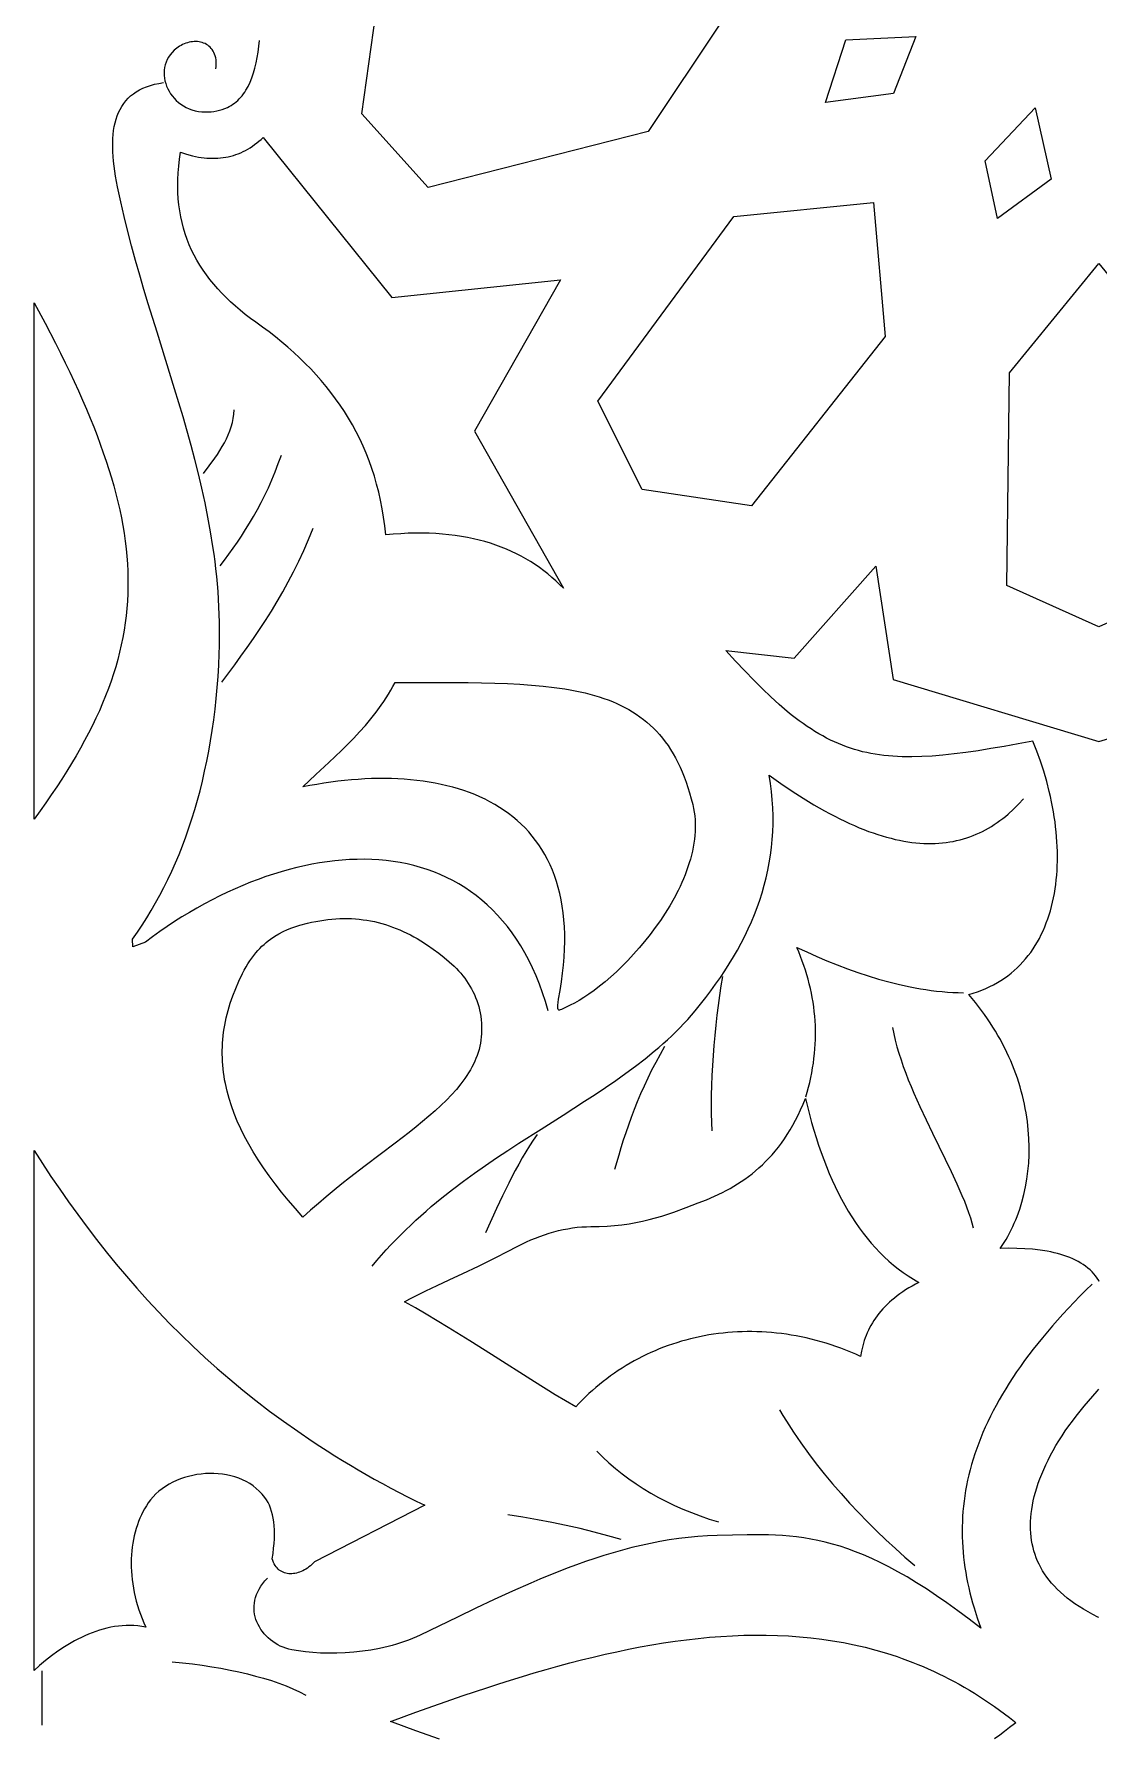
# Model space of a CAD drawing. Extents: x -332 to 348, y -263 to 352.
# Drawn here: x 233.83 to 261.73, y 25.98 to 70.59 of the extents above; entities that cross this region are included whole.
import ezdxf

# ---------------------------------------------------------------- set-up
doc = ezdxf.new("R2010")
doc.units = 0
doc.layers.add('LAYER_1', color=18, linetype='CONTINUOUS')
doc.layers.add('LAYER_2', color=174, linetype='CONTINUOUS')

msp = doc.modelspace()

# ---------------------------------------------------------------- linework, layer by layer
at = {"layer": 'LAYER_1'}
for points in [[(251.814, 70.879), (249.919, 68.039), (244.156, 66.574), (242.411, 68.505), (242.78, 71.121), (248.517, 72.565)], [(256.343, 69.038), (254.562, 68.802), (255.092, 70.443), (256.929, 70.527)], [(260.474, 66.788), (259.071, 65.762), (258.747, 67.274), (260.06, 68.662)], [(243.201, 63.689), (247.616, 64.155), (245.369, 60.192), (247.697, 56.074), (247.598, 56.172), (247.498, 56.267), (247.394, 56.359), (247.288, 56.447), (247.179, 56.533), (247.067, 56.615), (246.952, 56.694), (246.834, 56.77), (246.714, 56.842), (246.59, 56.911), (246.463, 56.977), (246.334, 57.038), (246.201, 57.097), (246.065, 57.152), (245.926, 57.203), (245.784, 57.25), (245.638, 57.294), (245.489, 57.334), (245.337, 57.37), (245.182, 57.402), (245.023, 57.43), (244.861, 57.455), (244.695, 57.475), (244.526, 57.492), (244.353, 57.504), (244.176, 57.512), (243.996, 57.516), (243.813, 57.516), (243.625, 57.512), (243.434, 57.503), (243.239, 57.49), (243.041, 57.472), (243.016, 57.705), (242.986, 57.933), (242.949, 58.157), (242.906, 58.377), (242.858, 58.592), (242.803, 58.804), (242.743, 59.011), (242.678, 59.214), (242.606, 59.413), (242.529, 59.608), (242.447, 59.799), (242.36, 59.987), (242.267, 60.17), (242.169, 60.35), (242.067, 60.527), (241.959, 60.7), (241.846, 60.869), (241.729, 61.035), (241.607, 61.198), (241.481, 61.357), (241.35, 61.514), (241.215, 61.667), (241.075, 61.817), (240.931, 61.964), (240.783, 62.108), (240.632, 62.249), (240.476, 62.388), (240.316, 62.523), (240.153, 62.656), (239.986, 62.787), (239.816, 62.914), (239.642, 63.04), (239.499, 63.143), (239.362, 63.248), (239.229, 63.354), (239.101, 63.463), (238.978, 63.573), (238.859, 63.686), (238.746, 63.801), (238.638, 63.917), (238.534, 64.036), (238.436, 64.157), (238.343, 64.281), (238.255, 64.406), (238.172, 64.534), (238.095, 64.665), (238.023, 64.798), (237.956, 64.934), (237.895, 65.072), (237.839, 65.213), (237.789, 65.356), (237.744, 65.503), (237.705, 65.652), (237.672, 65.804), (237.644, 65.959), (237.622, 66.117), (237.606, 66.278), (237.596, 66.442), (237.592, 66.61), (237.594, 66.781), (237.602, 66.954), (237.616, 67.132), (237.636, 67.312), (237.662, 67.497), (237.822, 67.444), (237.978, 67.402), (238.055, 67.385), (238.132, 67.37), (238.207, 67.358), (238.282, 67.349), (238.355, 67.342), (238.428, 67.337), (238.501, 67.336), (238.572, 67.336), (238.643, 67.339), (238.712, 67.345), (238.781, 67.353), (238.85, 67.364), (238.917, 67.378), (238.983, 67.394), (239.049, 67.412), (239.114, 67.433), (239.178, 67.457), (239.241, 67.483), (239.304, 67.512), (239.365, 67.543), (239.426, 67.577), (239.486, 67.613), (239.546, 67.652), (239.604, 67.694), (239.662, 67.738), (239.718, 67.784), (239.774, 67.833), (239.829, 67.885)], [(256.13, 62.666), (252.622, 58.231), (249.758, 58.662), (248.594, 60.976), (252.164, 65.814), (255.817, 66.18)], [(264.067, 61.72), (264.139, 56.144), (261.727, 55.066), (259.316, 56.144), (259.387, 61.72), (261.727, 64.582)], [(234.116, 63.014), (234.387, 62.491), (234.516, 62.235), (234.641, 61.982), (234.761, 61.733), (234.877, 61.487), (234.988, 61.244), (235.095, 61.004), (235.197, 60.767), (235.295, 60.533), (235.389, 60.302), (235.477, 60.074), (235.562, 59.848), (235.641, 59.625), (235.717, 59.404), (235.787, 59.186), (235.853, 58.97), (235.915, 58.756), (235.971, 58.544), (236.023, 58.334), (236.071, 58.126), (236.114, 57.919), (236.152, 57.715), (236.185, 57.512), (236.214, 57.31), (236.238, 57.11), (236.257, 56.911), (236.271, 56.713), (236.281, 56.517), (236.286, 56.321), (236.286, 56.126), (236.281, 55.932), (236.272, 55.739), (236.257, 55.547), (236.238, 55.355), (236.214, 55.163), (236.185, 54.972), (236.151, 54.781), (236.112, 54.591), (236.068, 54.4), (236.02, 54.209), (235.966, 54.018), (235.907, 53.827), (235.844, 53.636), (235.775, 53.444), (235.701, 53.252), (235.622, 53.059), (235.539, 52.865), (235.45, 52.671), (235.356, 52.475), (235.257, 52.279), (235.153, 52.082), (235.043, 51.883), (234.929, 51.683), (234.809, 51.482), (234.685, 51.279), (234.555, 51.075), (234.42, 50.869), (234.279, 50.662), (234.134, 50.453), (233.983, 50.241), (233.827, 50.028), (233.827, 63.553)], [(244.839, 53.603), (245.202, 53.6), (245.554, 53.594), (245.897, 53.586), (246.229, 53.574), (246.551, 53.558), (246.862, 53.536), (247.164, 53.509), (247.454, 53.476), (247.735, 53.435), (247.872, 53.412), (248.005, 53.387), (248.137, 53.36), (248.265, 53.331), (248.391, 53.299), (248.515, 53.265), (248.636, 53.228), (248.754, 53.189), (248.87, 53.147), (248.983, 53.103), (249.093, 53.056), (249.201, 53.005), (249.306, 52.952), (249.409, 52.896), (249.509, 52.837), (249.606, 52.774), (249.701, 52.708), (249.793, 52.639), (249.883, 52.566), (249.97, 52.49), (250.054, 52.41), (250.136, 52.326), (250.215, 52.238), (250.292, 52.147), (250.365, 52.051), (250.437, 51.951), (250.505, 51.848), (250.571, 51.739), (250.635, 51.627), (250.695, 51.51), (250.753, 51.389), (250.809, 51.263), (250.862, 51.132), (250.912, 50.996), (250.959, 50.856), (251.004, 50.71), (251.046, 50.56), (251.086, 50.404), (251.108, 50.306), (251.125, 50.207), (251.137, 50.107), (251.146, 50.006), (251.151, 49.905), (251.151, 49.804), (251.148, 49.702), (251.141, 49.599), (251.13, 49.496), (251.116, 49.393), (251.098, 49.29), (251.077, 49.187), (251.052, 49.083), (251.025, 48.98), (250.994, 48.876), (250.96, 48.773), (250.924, 48.67), (250.885, 48.567), (250.843, 48.464), (250.798, 48.362), (250.752, 48.26), (250.702, 48.158), (250.597, 47.957), (250.484, 47.758), (250.364, 47.563), (250.237, 47.371), (250.104, 47.183), (249.966, 47.001), (249.825, 46.823), (249.68, 46.651), (249.533, 46.485), (249.384, 46.325), (249.234, 46.173), (249.084, 46.029), (248.936, 45.892), (248.789, 45.764), (248.644, 45.646), (248.503, 45.537), (248.366, 45.438), (248.233, 45.35), (248.107, 45.273), (247.987, 45.208), (247.875, 45.155), (247.817, 45.128), (247.765, 45.101), (247.679, 45.054), (247.644, 45.036), (247.615, 45.025), (247.592, 45.02), (247.582, 45.021), (247.573, 45.024), (247.566, 45.03), (247.561, 45.038), (247.553, 45.064), (247.55, 45.102), (247.552, 45.155), (247.559, 45.224), (247.571, 45.31), (247.609, 45.539), (247.646, 45.765), (247.676, 45.986), (247.699, 46.202), (247.716, 46.413), (247.727, 46.618), (247.732, 46.818), (247.731, 47.013), (247.724, 47.203), (247.711, 47.388), (247.692, 47.568), (247.667, 47.743), (247.637, 47.913), (247.602, 48.078), (247.561, 48.238), (247.515, 48.394), (247.464, 48.544), (247.408, 48.69), (247.346, 48.831), (247.28, 48.968), (247.209, 49.1), (247.134, 49.227), (247.054, 49.35), (246.969, 49.468), (246.88, 49.581), (246.787, 49.691), (246.69, 49.795), (246.588, 49.896), (246.483, 49.992), (246.374, 50.084), (246.261, 50.171), (246.144, 50.254), (246.023, 50.333), (245.9, 50.408), (245.772, 50.479), (245.642, 50.546), (245.508, 50.608), (245.372, 50.667), (245.232, 50.721), (245.089, 50.772), (244.944, 50.819), (244.796, 50.862), (244.645, 50.901), (244.492, 50.936), (244.336, 50.968), (244.178, 50.996), (244.018, 51.02), (243.856, 51.04), (243.692, 51.057), (243.526, 51.07), (243.358, 51.08), (243.188, 51.087), (243.017, 51.089), (242.844, 51.089), (242.67, 51.085), (242.495, 51.078), (242.318, 51.067), (242.14, 51.053), (241.962, 51.036), (241.782, 51.016), (241.601, 50.992), (241.42, 50.965), (241.238, 50.936), (241.056, 50.903), (240.873, 50.867), (241.214, 51.192), (241.552, 51.509), (241.883, 51.825), (242.045, 51.985), (242.203, 52.147), (242.357, 52.311), (242.507, 52.48), (242.652, 52.652), (242.791, 52.83), (242.925, 53.013), (242.989, 53.107), (243.052, 53.203), (243.113, 53.301), (243.172, 53.401), (243.229, 53.503), (243.285, 53.607)], [(242.045, 47.422), (242.147, 47.418), (242.248, 47.412), (242.348, 47.403), (242.448, 47.391), (242.547, 47.376), (242.645, 47.359), (242.743, 47.339), (242.84, 47.316), (242.936, 47.29), (243.032, 47.262), (243.127, 47.231), (243.222, 47.198), (243.316, 47.162), (243.409, 47.123), (243.502, 47.082), (243.594, 47.039), (243.686, 46.993), (243.777, 46.945), (243.867, 46.894), (243.957, 46.84), (244.136, 46.727), (244.288, 46.622), (244.434, 46.515), (244.574, 46.404), (244.707, 46.29), (244.833, 46.172), (244.892, 46.111), (244.95, 46.049), (245.005, 45.986), (245.059, 45.922), (245.11, 45.856), (245.158, 45.789), (245.204, 45.721), (245.248, 45.651), (245.289, 45.579), (245.327, 45.506), (245.363, 45.431), (245.396, 45.355), (245.425, 45.277), (245.452, 45.197), (245.476, 45.116), (245.497, 45.032), (245.515, 44.947), (245.53, 44.859), (245.541, 44.77), (245.549, 44.679), (245.553, 44.585), (245.554, 44.489), (245.552, 44.404), (245.545, 44.32), (245.536, 44.237), (245.522, 44.155), (245.506, 44.074), (245.486, 43.993), (245.462, 43.914), (245.436, 43.835), (245.406, 43.758), (245.374, 43.681), (245.338, 43.604), (245.299, 43.529), (245.258, 43.454), (245.213, 43.379), (245.166, 43.306), (245.116, 43.232), (245.064, 43.16), (245.009, 43.087), (244.891, 42.944), (244.765, 42.802), (244.629, 42.661), (244.485, 42.52), (244.333, 42.38), (244.174, 42.241), (244.008, 42.101), (243.836, 41.961), (243.658, 41.82), (243.288, 41.534), (242.503, 40.941), (242.096, 40.629), (241.892, 40.468), (241.686, 40.303), (241.482, 40.134), (241.277, 39.96), (241.074, 39.782), (240.873, 39.599), (240.676, 39.821), (240.489, 40.04), (240.312, 40.257), (240.144, 40.471), (239.986, 40.683), (239.838, 40.893), (239.7, 41.101), (239.571, 41.308), (239.452, 41.512), (239.342, 41.715), (239.242, 41.916), (239.151, 42.115), (239.07, 42.314), (238.998, 42.511), (238.936, 42.707), (238.883, 42.902), (238.839, 43.096), (238.821, 43.193), (238.805, 43.29), (238.791, 43.386), (238.78, 43.482), (238.771, 43.579), (238.764, 43.675), (238.76, 43.771), (238.758, 43.866), (238.758, 43.962), (238.761, 44.058), (238.765, 44.153), (238.772, 44.249), (238.782, 44.345), (238.793, 44.44), (238.807, 44.536), (238.824, 44.631), (238.863, 44.822), (238.911, 45.014), (238.969, 45.206), (239.035, 45.398), (239.11, 45.591), (239.194, 45.784), (239.288, 45.978), (239.334, 46.068), (239.382, 46.154), (239.431, 46.235), (239.481, 46.312), (239.532, 46.385), (239.584, 46.454), (239.637, 46.52), (239.69, 46.581), (239.744, 46.639), (239.798, 46.694), (239.853, 46.745), (239.908, 46.794), (239.964, 46.839), (240.02, 46.881), (240.132, 46.958), (240.244, 47.024), (240.356, 47.082), (240.467, 47.132), (240.577, 47.174), (240.684, 47.211), (240.789, 47.243), (240.988, 47.296), (241.098, 47.322), (241.206, 47.345), (241.313, 47.365), (241.42, 47.382), (241.526, 47.396), (241.631, 47.407), (241.736, 47.415), (241.84, 47.42), (241.943, 47.423)], [(254.09, 42.495), (254.144, 42.286), (254.2, 42.081), (254.258, 41.879), (254.319, 41.681), (254.383, 41.486), (254.449, 41.295), (254.517, 41.108), (254.588, 40.925), (254.662, 40.746), (254.738, 40.571), (254.817, 40.399), (254.899, 40.232), (254.983, 40.069), (255.07, 39.91), (255.16, 39.755), (255.253, 39.605), (255.349, 39.458), (255.447, 39.316), (255.549, 39.179), (255.653, 39.046), (255.761, 38.917), (255.872, 38.793), (255.985, 38.674), (256.102, 38.559), (256.222, 38.449), (256.345, 38.344), (256.471, 38.243), (256.601, 38.147), (256.733, 38.057), (256.869, 37.971), (257.009, 37.89), (256.918, 37.842), (256.83, 37.793), (256.745, 37.743), (256.663, 37.692), (256.585, 37.64), (256.51, 37.587), (256.437, 37.534), (256.368, 37.479), (256.302, 37.424), (256.238, 37.368), (256.178, 37.311), (256.12, 37.253), (256.065, 37.195), (256.013, 37.135), (255.963, 37.075), (255.916, 37.014), (255.871, 36.953), (255.829, 36.89), (255.79, 36.827), (255.753, 36.763), (255.719, 36.699), (255.686, 36.634), (255.656, 36.568), (255.629, 36.501), (255.603, 36.434), (255.58, 36.366), (255.54, 36.229), (255.508, 36.089), (255.484, 35.947), (255.355, 36.005), (255.225, 36.06), (255.096, 36.113), (254.967, 36.162), (254.837, 36.209), (254.707, 36.253), (254.577, 36.295), (254.447, 36.334), (254.317, 36.37), (254.187, 36.403), (254.057, 36.434), (253.927, 36.462), (253.797, 36.487), (253.667, 36.51), (253.537, 36.53), (253.408, 36.548), (253.279, 36.563), (253.15, 36.576), (253.021, 36.586), (252.893, 36.593), (252.765, 36.598), (252.637, 36.6), (252.51, 36.6), (252.383, 36.598), (252.256, 36.593), (252.13, 36.585), (252.005, 36.576), (251.88, 36.563), (251.756, 36.549), (251.632, 36.531), (251.509, 36.512), (251.387, 36.49), (251.266, 36.466), (251.145, 36.439), (251.025, 36.411), (250.905, 36.379), (250.787, 36.346), (250.669, 36.31), (250.553, 36.272), (250.437, 36.232), (250.322, 36.19), (250.208, 36.145), (250.096, 36.098), (249.984, 36.049), (249.873, 35.997), (249.764, 35.944), (249.655, 35.888), (249.548, 35.831), (249.442, 35.771), (249.337, 35.709), (249.234, 35.645), (249.132, 35.578), (249.031, 35.51), (248.931, 35.44), (248.833, 35.367), (248.736, 35.293), (248.641, 35.216), (248.547, 35.138), (248.455, 35.058), (248.364, 34.975), (248.275, 34.891), (248.188, 34.805), (248.102, 34.716), (248.018, 34.626), (247.752, 34.783), (247.483, 34.946), (246.935, 35.285), (245.814, 35.996), (245.245, 36.356), (244.674, 36.711), (244.389, 36.884), (244.103, 37.054), (243.819, 37.219), (243.536, 37.379), (243.676, 37.457), (243.815, 37.53), (244.094, 37.67), (244.387, 37.807), (244.705, 37.954), (245.062, 38.119), (245.472, 38.315), (245.946, 38.55), (246.212, 38.686), (246.498, 38.836), (246.611, 38.893), (246.726, 38.948), (246.843, 39), (246.961, 39.049), (247.081, 39.095), (247.202, 39.138), (247.323, 39.177), (247.446, 39.213), (247.568, 39.245), (247.691, 39.272), (247.814, 39.296), (247.936, 39.316), (248.058, 39.332), (248.179, 39.343), (248.299, 39.349), (248.418, 39.351), (248.633, 39.353), (248.84, 39.362), (249.039, 39.377), (249.231, 39.398), (249.417, 39.425), (249.596, 39.457), (249.771, 39.493), (249.941, 39.534), (250.107, 39.579), (250.271, 39.627), (250.432, 39.679), (250.592, 39.733), (250.91, 39.848), (251.23, 39.969), (251.444, 40.054), (251.654, 40.145), (251.86, 40.244), (251.962, 40.296), (252.062, 40.351), (252.161, 40.408), (252.259, 40.468), (252.356, 40.53), (252.451, 40.595), (252.546, 40.663), (252.638, 40.734), (252.73, 40.809), (252.82, 40.886), (252.908, 40.968), (252.995, 41.053), (253.081, 41.141), (253.165, 41.234), (253.247, 41.331), (253.328, 41.432), (253.407, 41.538), (253.485, 41.648), (253.56, 41.762), (253.634, 41.882), (253.706, 42.006), (253.777, 42.136), (253.845, 42.27), (253.911, 42.411), (253.976, 42.556), (254.039, 42.708)], [(234.047, 41.005), (234.27, 40.667), (234.499, 40.33), (234.732, 39.997), (234.971, 39.666), (235.215, 39.337), (235.464, 39.011), (235.719, 38.688), (235.979, 38.368), (236.246, 38.051), (236.519, 37.737), (236.799, 37.426), (237.085, 37.119), (237.378, 36.815), (237.678, 36.515), (237.986, 36.218), (238.301, 35.925), (238.624, 35.636), (238.955, 35.351), (239.293, 35.07), (239.641, 34.793), (239.996, 34.52), (240.361, 34.252), (240.734, 33.988), (241.117, 33.728), (241.311, 33.6), (241.508, 33.474), (241.708, 33.348), (241.91, 33.224), (242.114, 33.101), (242.321, 32.979), (242.53, 32.858), (242.742, 32.738), (242.956, 32.62), (243.173, 32.503), (243.393, 32.388), (243.615, 32.274), (243.84, 32.161), (244.067, 32.049), (241.177, 30.573), (241.142, 30.535), (241.105, 30.5), (241.068, 30.467), (241.029, 30.436), (240.99, 30.407), (240.95, 30.381), (240.91, 30.357), (240.869, 30.336), (240.828, 30.317), (240.786, 30.3), (240.745, 30.287), (240.703, 30.275), (240.662, 30.266), (240.621, 30.26), (240.58, 30.257), (240.54, 30.256), (240.5, 30.258), (240.461, 30.263), (240.424, 30.271), (240.387, 30.282), (240.351, 30.295), (240.317, 30.312), (240.284, 30.331), (240.252, 30.354), (240.222, 30.379), (240.194, 30.408), (240.167, 30.44), (240.143, 30.475), (240.121, 30.514), (240.101, 30.555), (240.083, 30.6), (240.067, 30.649), (240.088, 30.789), (240.104, 30.923), (240.116, 31.052), (240.124, 31.175), (240.127, 31.293), (240.125, 31.405), (240.119, 31.512), (240.109, 31.613), (240.095, 31.71), (240.076, 31.802), (240.052, 31.889), (240.025, 31.971), (239.993, 32.049), (239.957, 32.123), (239.916, 32.192), (239.871, 32.257), (239.803, 32.342), (239.729, 32.42), (239.65, 32.492), (239.565, 32.558), (239.477, 32.617), (239.384, 32.671), (239.288, 32.718), (239.188, 32.759), (239.085, 32.794), (238.98, 32.823), (238.872, 32.847), (238.763, 32.865), (238.653, 32.877), (238.541, 32.883), (238.429, 32.884), (238.317, 32.879), (238.205, 32.869), (238.094, 32.854), (237.984, 32.833), (237.875, 32.807), (237.767, 32.776), (237.662, 32.74), (237.56, 32.699), (237.46, 32.652), (237.364, 32.601), (237.272, 32.545), (237.183, 32.484), (237.1, 32.419), (237.021, 32.348), (236.947, 32.274), (236.879, 32.194), (236.817, 32.111), (236.769, 32.036), (236.723, 31.959), (236.679, 31.879), (236.639, 31.796), (236.601, 31.711), (236.565, 31.624), (236.533, 31.534), (236.503, 31.443), (236.477, 31.349), (236.453, 31.253), (236.432, 31.156), (236.414, 31.057), (236.4, 30.956), (236.388, 30.854), (236.38, 30.75), (236.374, 30.645), (236.372, 30.538), (236.373, 30.431), (236.378, 30.322), (236.386, 30.213), (236.397, 30.102), (236.412, 29.991), (236.43, 29.879), (236.451, 29.767), (236.477, 29.654), (236.505, 29.541), (236.538, 29.428), (236.574, 29.314), (236.614, 29.2), (236.657, 29.087), (236.705, 28.973), (236.756, 28.86), (236.651, 28.878), (236.547, 28.891), (236.444, 28.899), (236.341, 28.902), (236.239, 28.901), (236.137, 28.896), (236.036, 28.886), (235.935, 28.872), (235.835, 28.854), (235.736, 28.833), (235.638, 28.808), (235.541, 28.779), (235.444, 28.747), (235.349, 28.712), (235.254, 28.675), (235.16, 28.634), (235.067, 28.59), (234.976, 28.544), (234.885, 28.496), (234.796, 28.446), (234.621, 28.339), (234.451, 28.225), (234.286, 28.106), (234.127, 27.982), (233.974, 27.855), (233.827, 27.726), (233.827, 41.346)]]:
    msp.add_lwpolyline(points, close=True, dxfattribs=at)
for points in [[(261.732, 37.924), (261.727, 37.933), (261.722, 37.924), (261.722, 37.941), (261.683, 38.001), (261.641, 38.059), (261.595, 38.114), (261.546, 38.167), (261.493, 38.217), (261.438, 38.265), (261.379, 38.311), (261.318, 38.354), (261.253, 38.396), (261.186, 38.434), (261.116, 38.471), (261.043, 38.505), (260.967, 38.537), (260.889, 38.567), (260.809, 38.595), (260.726, 38.621), (260.641, 38.645), (260.554, 38.667), (260.464, 38.686), (260.373, 38.704), (260.184, 38.734), (259.988, 38.757), (259.785, 38.772), (259.576, 38.781), (259.361, 38.782), (259.142, 38.778), (259.194, 38.855), (259.245, 38.933), (259.293, 39.013), (259.34, 39.095), (259.386, 39.179), (259.429, 39.264), (259.471, 39.35), (259.51, 39.438), (259.548, 39.528), (259.585, 39.618), (259.651, 39.804), (259.71, 39.995), (259.761, 40.19), (259.805, 40.39), (259.84, 40.594), (259.867, 40.802), (259.886, 41.013), (259.897, 41.227), (259.899, 41.444), (259.892, 41.663), (259.876, 41.884), (259.852, 42.107), (259.818, 42.332), (259.798, 42.444), (259.775, 42.557), (259.75, 42.67), (259.723, 42.783), (259.693, 42.897), (259.661, 43.01), (259.626, 43.123), (259.589, 43.237), (259.55, 43.35), (259.508, 43.463), (259.464, 43.576), (259.417, 43.689), (259.367, 43.801), (259.316, 43.914), (259.261, 44.026), (259.204, 44.137), (259.145, 44.248), (259.082, 44.359), (259.018, 44.469), (258.95, 44.579), (258.88, 44.688), (258.807, 44.797), (258.732, 44.905), (258.654, 45.012), (258.573, 45.118), (258.489, 45.224), (258.403, 45.329), (258.314, 45.433), (258.431, 45.466), (258.545, 45.504), (258.655, 45.545), (258.763, 45.589), (258.867, 45.637), (258.968, 45.688), (259.066, 45.742), (259.16, 45.8), (259.252, 45.86), (259.34, 45.924), (259.426, 45.99), (259.508, 46.06), (259.587, 46.132), (259.664, 46.208), (259.737, 46.286), (259.807, 46.366), (259.874, 46.449), (259.939, 46.535), (260, 46.623), (260.058, 46.714), (260.114, 46.807), (260.166, 46.902), (260.216, 46.999), (260.263, 47.099), (260.307, 47.2), (260.348, 47.304), (260.387, 47.409), (260.422, 47.516), (260.455, 47.626), (260.485, 47.736), (260.512, 47.849), (260.537, 47.963), (260.559, 48.079), (260.578, 48.196), (260.595, 48.314), (260.609, 48.434), (260.62, 48.556), (260.629, 48.678), (260.635, 48.801), (260.638, 48.926), (260.639, 49.052), (260.638, 49.178), (260.634, 49.306), (260.627, 49.434), (260.618, 49.563), (260.606, 49.693), (260.592, 49.823), (260.576, 49.954), (260.557, 50.085), (260.536, 50.217), (260.512, 50.349), (260.486, 50.481), (260.457, 50.614), (260.427, 50.747), (260.358, 51.012), (260.281, 51.278), (260.194, 51.543), (260.099, 51.806), (259.995, 52.068), (259.611, 51.997), (259.244, 51.931), (258.894, 51.872), (258.559, 51.818), (258.238, 51.772), (257.931, 51.733), (257.637, 51.702), (257.355, 51.678), (257.084, 51.663), (256.823, 51.657), (256.697, 51.657), (256.572, 51.659), (256.45, 51.664), (256.329, 51.671), (256.211, 51.681), (256.094, 51.693), (255.979, 51.708), (255.866, 51.725), (255.754, 51.745), (255.644, 51.767), (255.535, 51.792), (255.427, 51.82), (255.32, 51.851), (255.214, 51.885), (255.109, 51.921), (255.004, 51.961), (254.901, 52.003), (254.797, 52.049), (254.695, 52.097), (254.592, 52.149), (254.49, 52.204), (254.388, 52.262), (254.286, 52.323), (254.184, 52.387), (254.081, 52.455), (253.978, 52.527), (253.875, 52.601), (253.771, 52.68), (253.667, 52.761), (253.562, 52.847), (253.349, 53.028), (253.132, 53.225), (252.909, 53.436), (252.681, 53.663), (252.446, 53.906), (252.203, 54.166), (251.951, 54.442), (253.742, 54.242), (255.885, 56.651), (256.337, 53.679), (261.727, 52.062), (267.117, 53.679)], [(261.727, 29.11), (261.702, 29.122), (261.568, 29.188), (261.441, 29.256), (261.32, 29.326), (261.205, 29.397), (261.096, 29.469), (260.993, 29.543), (260.895, 29.618), (260.803, 29.694), (260.716, 29.771), (260.635, 29.849), (260.559, 29.928), (260.488, 30.008), (260.422, 30.089), (260.36, 30.17), (260.304, 30.252), (260.251, 30.335), (260.203, 30.419), (260.159, 30.504), (260.12, 30.59), (260.084, 30.677), (260.052, 30.765), (260.024, 30.855), (260, 30.946), (259.98, 31.038), (259.963, 31.132), (259.95, 31.227), (259.941, 31.324), (259.935, 31.423), (259.934, 31.524), (259.936, 31.626), (259.942, 31.73), (259.952, 31.836), (259.966, 31.944), (259.984, 32.054), (260.006, 32.165), (260.032, 32.278), (260.063, 32.393), (260.098, 32.509), (260.136, 32.626), (260.18, 32.746), (260.227, 32.866), (260.279, 32.988), (260.335, 33.111), (260.395, 33.235), (260.459, 33.36), (260.528, 33.486), (260.601, 33.613), (260.679, 33.741), (260.76, 33.869), (260.846, 33.998), (260.936, 34.128), (261.031, 34.258), (261.129, 34.388), (261.232, 34.519), (261.339, 34.65), (261.45, 34.782), (261.565, 34.913), (261.684, 35.044), (261.727, 35.091)], [(244.452, 25.922), (243.832, 26.143), (243.214, 26.369), (243.163, 26.388), (243.214, 26.406), (243.831, 26.63), (244.45, 26.85), (245.07, 27.065), (245.692, 27.272), (246.002, 27.373), (246.312, 27.471), (246.622, 27.566), (246.932, 27.659), (247.242, 27.749), (247.552, 27.836), (247.861, 27.919), (248.17, 27.999), (248.479, 28.075), (248.786, 28.147), (249.094, 28.215), (249.401, 28.279), (249.707, 28.339), (250.012, 28.394), (250.316, 28.444), (250.62, 28.489), (250.923, 28.529), (251.224, 28.563), (251.525, 28.593), (251.824, 28.616), (252.123, 28.634), (252.42, 28.645), (252.716, 28.651), (253.011, 28.65), (253.304, 28.643), (253.596, 28.629), (253.886, 28.608), (254.175, 28.58), (254.463, 28.545), (254.749, 28.503), (255.034, 28.453), (255.317, 28.396), (255.599, 28.33), (255.879, 28.257), (256.157, 28.176), (256.437, 28.085), (256.573, 28.038), (256.71, 27.988), (256.847, 27.935), (256.984, 27.881), (257.121, 27.824), (257.257, 27.765), (257.393, 27.703), (257.528, 27.639), (257.663, 27.573), (257.798, 27.505), (257.933, 27.434), (258.067, 27.36), (258.2, 27.285), (258.334, 27.206), (258.467, 27.125), (258.599, 27.042), (258.731, 26.956), (258.863, 26.867), (258.995, 26.776), (259.126, 26.682), (259.257, 26.586), (259.387, 26.487), (259.518, 26.384), (259.553, 26.355), (259.518, 26.327), (259.388, 26.225), (259.257, 26.126), (259.127, 26.029), (258.995, 25.936)]]:
    msp.add_lwpolyline(points, dxfattribs=at)
at = {"layer": 'LAYER_2'}
for points in [[(238.594, 69.678), (238.6, 69.742), (238.602, 69.804), (238.6, 69.862), (238.595, 69.918), (238.586, 69.97), (238.573, 70.018), (238.558, 70.064), (238.54, 70.107), (238.519, 70.146), (238.495, 70.183), (238.469, 70.217), (238.44, 70.247), (238.41, 70.275), (238.377, 70.299), (238.343, 70.321), (238.306, 70.34), (238.269, 70.356), (238.23, 70.369), (238.19, 70.38), (238.149, 70.387), (238.107, 70.392), (238.064, 70.394), (238.021, 70.394), (237.978, 70.39), (237.934, 70.384), (237.891, 70.376), (237.847, 70.364), (237.804, 70.351), (237.761, 70.334), (237.719, 70.315), (237.678, 70.294), (237.638, 70.27), (237.566, 70.22), (237.502, 70.167), (237.445, 70.111), (237.395, 70.051), (237.352, 69.989), (237.316, 69.924), (237.287, 69.857), (237.264, 69.789), (237.248, 69.719), (237.238, 69.649), (237.234, 69.578), (237.236, 69.506), (237.243, 69.435), (237.257, 69.364), (237.276, 69.294), (237.301, 69.225), (237.33, 69.157), (237.365, 69.092), (237.405, 69.028), (237.45, 68.967), (237.499, 68.908), (237.553, 68.853), (237.612, 68.801), (237.675, 68.754), (237.741, 68.71), (237.812, 68.671), (237.887, 68.636), (237.965, 68.607), (238.047, 68.584), (238.133, 68.566), (238.221, 68.555), (238.313, 68.55), (238.389, 68.551), (238.464, 68.555), (238.538, 68.564), (238.612, 68.577), (238.685, 68.593), (238.756, 68.614), (238.826, 68.639), (238.893, 68.668), (238.943, 68.694), (238.991, 68.721), (239.037, 68.751), (239.082, 68.783), (239.124, 68.818), (239.165, 68.854), (239.205, 68.893), (239.242, 68.934), (239.278, 68.977), (239.313, 69.022), (239.346, 69.069), (239.377, 69.117), (239.435, 69.22), (239.488, 69.331), (239.535, 69.448), (239.577, 69.571), (239.614, 69.7), (239.646, 69.836), (239.674, 69.976), (239.697, 70.121), (239.716, 70.271), (239.732, 70.425)], [(247.3, 45.005), (247.229, 45.246), (247.152, 45.478), (247.069, 45.703), (246.981, 45.919), (246.888, 46.127), (246.79, 46.327), (246.687, 46.519), (246.58, 46.703), (246.467, 46.88), (246.35, 47.049), (246.229, 47.21), (246.103, 47.364), (245.973, 47.51), (245.839, 47.649), (245.701, 47.78), (245.559, 47.904), (245.413, 48.021), (245.264, 48.131), (245.111, 48.233), (244.955, 48.329), (244.796, 48.418), (244.634, 48.5), (244.468, 48.575), (244.3, 48.643), (244.128, 48.705), (243.955, 48.76), (243.778, 48.808), (243.599, 48.851), (243.418, 48.886), (243.235, 48.916), (243.05, 48.939), (242.862, 48.956), (242.673, 48.967), (242.483, 48.972), (242.29, 48.971), (242.096, 48.964), (241.901, 48.951), (241.705, 48.933), (241.507, 48.909), (241.309, 48.879), (241.109, 48.844), (240.909, 48.803), (240.708, 48.757), (240.507, 48.705), (240.305, 48.648), (240.103, 48.586), (239.901, 48.519), (239.699, 48.447), (239.497, 48.37), (239.295, 48.288), (239.094, 48.201), (238.893, 48.109), (238.692, 48.013), (238.492, 47.912), (238.293, 47.806), (238.095, 47.696), (237.898, 47.582), (237.702, 47.463), (237.508, 47.34), (237.314, 47.212), (237.123, 47.081), (236.933, 46.945), (236.744, 46.806), (236.417, 46.682), (236.407, 46.878), (236.535, 47.06), (236.659, 47.245), (236.78, 47.435), (236.898, 47.629), (237.013, 47.828), (237.124, 48.03), (237.231, 48.236), (237.335, 48.447), (237.436, 48.661), (237.532, 48.88), (237.626, 49.102), (237.715, 49.328), (237.801, 49.559), (237.884, 49.793), (237.962, 50.031), (238.037, 50.274), (238.108, 50.52), (238.175, 50.769), (238.238, 51.023), (238.297, 51.281), (238.352, 51.542), (238.404, 51.807), (238.451, 52.076), (238.494, 52.348), (238.533, 52.624), (238.568, 52.904), (238.598, 53.187), (238.624, 53.475), (238.647, 53.765), (238.664, 54.06), (238.678, 54.357), (238.684, 54.565), (238.687, 54.771), (238.687, 54.977), (238.685, 55.181), (238.679, 55.384), (238.671, 55.585), (238.66, 55.786), (238.647, 55.986), (238.63, 56.185), (238.612, 56.382), (238.591, 56.579), (238.568, 56.775), (238.542, 56.97), (238.515, 57.165), (238.453, 57.551), (238.384, 57.934), (238.308, 58.315), (238.225, 58.693), (238.136, 59.069), (238.042, 59.444), (237.943, 59.817), (237.84, 60.189), (237.733, 60.56), (237.623, 60.93), (237.511, 61.3), (237.281, 62.04), (237.049, 62.781), (236.819, 63.527), (236.706, 63.902), (236.596, 64.278), (236.488, 64.657), (236.384, 65.039), (236.284, 65.423), (236.189, 65.809), (236.099, 66.2), (236.015, 66.593), (235.987, 66.732), (235.963, 66.869), (235.942, 67.003), (235.924, 67.133), (235.909, 67.261), (235.898, 67.386), (235.891, 67.507), (235.887, 67.626), (235.887, 67.741), (235.891, 67.853), (235.9, 67.961), (235.912, 68.066), (235.929, 68.168), (235.95, 68.265), (235.975, 68.359), (236.005, 68.45), (236.04, 68.536), (236.08, 68.619), (236.125, 68.697), (236.175, 68.771), (236.231, 68.842), (236.291, 68.908), (236.357, 68.969), (236.429, 69.027), (236.506, 69.08), (236.59, 69.128), (236.679, 69.172), (236.774, 69.211), (236.875, 69.245), (236.983, 69.275), (237.097, 69.299), (237.217, 69.319)], [(238.268, 59.082), (238.419, 59.28), (238.563, 59.48), (238.631, 59.58), (238.696, 59.681), (238.758, 59.783), (238.815, 59.885), (238.868, 59.988), (238.916, 60.093), (238.958, 60.198), (238.994, 60.305), (239.024, 60.413), (239.047, 60.522), (239.062, 60.633), (239.069, 60.745)], [(238.705, 56.658), (238.82, 56.809), (238.933, 56.963), (239.045, 57.119), (239.155, 57.279), (239.264, 57.441), (239.371, 57.608), (239.476, 57.779), (239.579, 57.955), (239.679, 58.135), (239.778, 58.32), (239.873, 58.511), (239.966, 58.708), (240.056, 58.911), (240.143, 59.121), (240.226, 59.337), (240.307, 59.561)], [(238.749, 53.614), (239.084, 54.063), (239.249, 54.29), (239.413, 54.52), (239.575, 54.753), (239.734, 54.989), (239.891, 55.229), (240.045, 55.474), (240.196, 55.723), (240.343, 55.978), (240.486, 56.239), (240.626, 56.506), (240.761, 56.779), (240.891, 57.06), (241.016, 57.348), (241.136, 57.645)], [(242.689, 38.315), (242.808, 38.459), (242.93, 38.6), (243.053, 38.738), (243.178, 38.874), (243.305, 39.007), (243.434, 39.138), (243.564, 39.266), (243.695, 39.392), (243.828, 39.516), (243.963, 39.637), (244.098, 39.757), (244.235, 39.874), (244.512, 40.103), (244.793, 40.325), (245.078, 40.54), (245.365, 40.748), (245.654, 40.952), (245.945, 41.15), (246.236, 41.345), (246.528, 41.535), (247.111, 41.907), (247.687, 42.272), (248.253, 42.633), (248.53, 42.814), (248.803, 42.996), (249.071, 43.18), (249.332, 43.366), (249.588, 43.555), (249.837, 43.747), (250.078, 43.943), (250.195, 44.042), (250.311, 44.143), (250.424, 44.245), (250.535, 44.349), (250.644, 44.454), (250.75, 44.56), (250.854, 44.668), (250.955, 44.778), (251.054, 44.889), (251.149, 45.003), (251.29, 45.175), (251.426, 45.349), (251.558, 45.523), (251.685, 45.699), (251.808, 45.876), (251.927, 46.054), (252.041, 46.234), (252.15, 46.414), (252.254, 46.596), (252.353, 46.779), (252.448, 46.963), (252.537, 47.149), (252.62, 47.336), (252.699, 47.525), (252.772, 47.714), (252.839, 47.906), (252.901, 48.098), (252.957, 48.292), (253.008, 48.488), (253.052, 48.685), (253.09, 48.884), (253.122, 49.084), (253.148, 49.286), (253.168, 49.489), (253.181, 49.695), (253.188, 49.901), (253.188, 50.11), (253.181, 50.32), (253.167, 50.532), (253.147, 50.746), (253.119, 50.961), (253.085, 51.179), (253.389, 50.962), (253.686, 50.76), (253.976, 50.573), (254.259, 50.401), (254.535, 50.243), (254.67, 50.17), (254.804, 50.1), (254.936, 50.033), (255.066, 49.97), (255.195, 49.91), (255.321, 49.854), (255.447, 49.801), (255.57, 49.751), (255.692, 49.705), (255.813, 49.662), (255.932, 49.622), (256.049, 49.585), (256.165, 49.552), (256.279, 49.522), (256.391, 49.495), (256.503, 49.471), (256.612, 49.45), (256.72, 49.432), (256.827, 49.417), (256.932, 49.405), (257.036, 49.396), (257.139, 49.389), (257.24, 49.386), (257.339, 49.386), (257.437, 49.388), (257.534, 49.394), (257.63, 49.402), (257.724, 49.412), (257.817, 49.426), (257.908, 49.442), (257.998, 49.461), (258.087, 49.482), (258.175, 49.506), (258.262, 49.533), (258.347, 49.562), (258.431, 49.593), (258.514, 49.627), (258.595, 49.664), (258.676, 49.703), (258.755, 49.744), (258.833, 49.788), (258.91, 49.834), (258.986, 49.882), (259.06, 49.933), (259.134, 49.986), (259.207, 50.041), (259.278, 50.098), (259.349, 50.157), (259.487, 50.282), (259.62, 50.415), (259.75, 50.556)], [(254.05, 42.747), (254.086, 42.875), (254.12, 43.002), (254.151, 43.129), (254.179, 43.256), (254.204, 43.382), (254.226, 43.507), (254.245, 43.632), (254.261, 43.757), (254.275, 43.882), (254.286, 44.006), (254.293, 44.129), (254.299, 44.253), (254.301, 44.375), (254.3, 44.498), (254.297, 44.62), (254.29, 44.742), (254.281, 44.864), (254.27, 44.985), (254.255, 45.107), (254.237, 45.227), (254.217, 45.348), (254.194, 45.469), (254.168, 45.589), (254.139, 45.709), (254.108, 45.829), (254.074, 45.949), (254.037, 46.068), (253.997, 46.188), (253.955, 46.307), (253.909, 46.426), (253.861, 46.546), (253.81, 46.665), (254.073, 46.545), (254.336, 46.429), (254.602, 46.317), (254.869, 46.21), (255.137, 46.107), (255.407, 46.011), (255.678, 45.92), (255.951, 45.836), (256.225, 45.76), (256.501, 45.691), (256.778, 45.631), (256.916, 45.604), (257.056, 45.58), (257.195, 45.558), (257.335, 45.538), (257.475, 45.521), (257.616, 45.507), (257.756, 45.495), (257.897, 45.486), (258.038, 45.48), (258.18, 45.477)], [(251.862, 45.902), (251.824, 45.656), (251.787, 45.404), (251.752, 45.147), (251.72, 44.887), (251.69, 44.624), (251.663, 44.359), (251.639, 44.094), (251.617, 43.83), (251.599, 43.567), (251.585, 43.306), (251.574, 43.05), (251.567, 42.798), (251.564, 42.552), (251.566, 42.313), (251.572, 42.081), (251.582, 41.859)], [(256.321, 44.57), (256.353, 44.403), (256.392, 44.234), (256.436, 44.064), (256.486, 43.892), (256.541, 43.72), (256.6, 43.546), (256.664, 43.372), (256.732, 43.197), (256.803, 43.021), (256.878, 42.846), (257.034, 42.494), (257.197, 42.145), (257.364, 41.798), (257.696, 41.12), (257.854, 40.792), (258.003, 40.472), (258.139, 40.164), (258.201, 40.014), (258.258, 39.867), (258.311, 39.724), (258.359, 39.584), (258.4, 39.448), (258.436, 39.317)], [(250.348, 44.065), (250.229, 43.859), (250.115, 43.652), (250.007, 43.445), (249.905, 43.238), (249.809, 43.031), (249.717, 42.826), (249.631, 42.62), (249.549, 42.416), (249.472, 42.213), (249.399, 42.011), (249.33, 41.811), (249.265, 41.613), (249.203, 41.417), (249.145, 41.223), (249.038, 40.844)], [(247.01, 41.766), (246.907, 41.618), (246.807, 41.465), (246.71, 41.309), (246.615, 41.15), (246.524, 40.987), (246.435, 40.823), (246.348, 40.657), (246.264, 40.491), (246.102, 40.156), (245.947, 39.825), (245.656, 39.19)], [(261.547, 37.843), (261.385, 37.684), (261.228, 37.525), (261.075, 37.368), (260.927, 37.211), (260.783, 37.056), (260.643, 36.901), (260.507, 36.747), (260.376, 36.594), (260.249, 36.441), (260.125, 36.289), (260.006, 36.139), (259.891, 35.988), (259.781, 35.839), (259.674, 35.69), (259.571, 35.542), (259.472, 35.395), (259.376, 35.248), (259.285, 35.102), (259.198, 34.957), (259.114, 34.812), (259.034, 34.668), (258.957, 34.525), (258.885, 34.382), (258.816, 34.24), (258.75, 34.098), (258.689, 33.956), (258.63, 33.816), (258.576, 33.675), (258.524, 33.536), (258.476, 33.396), (258.432, 33.258), (258.391, 33.119), (258.353, 32.981), (258.318, 32.844), (258.287, 32.707), (258.259, 32.57), (258.234, 32.434), (258.212, 32.298), (258.193, 32.162), (258.178, 32.026), (258.165, 31.891), (258.155, 31.757), (258.149, 31.622), (258.145, 31.488), (258.144, 31.354), (258.146, 31.22), (258.151, 31.087), (258.159, 30.953), (258.169, 30.82), (258.182, 30.687), (258.198, 30.554), (258.216, 30.422), (258.237, 30.289), (258.261, 30.157), (258.287, 30.024), (258.315, 29.892), (258.347, 29.76), (258.38, 29.628), (258.416, 29.496), (258.454, 29.364), (258.538, 29.099), (258.63, 28.835), (258.325, 29.069), (258.03, 29.288), (257.745, 29.492), (257.47, 29.682), (257.205, 29.858), (256.948, 30.021), (256.699, 30.172), (256.458, 30.31), (256.224, 30.436), (255.997, 30.552), (255.776, 30.656), (255.561, 30.75), (255.352, 30.835), (255.147, 30.91), (254.946, 30.977), (254.749, 31.035), (254.556, 31.086), (254.365, 31.13), (254.177, 31.166), (253.991, 31.197), (253.806, 31.222), (253.622, 31.241), (253.438, 31.256), (253.254, 31.267), (253.07, 31.273), (252.884, 31.277), (252.508, 31.276), (252.122, 31.269), (251.721, 31.258), (251.468, 31.248), (251.216, 31.231), (250.965, 31.207), (250.716, 31.177), (250.468, 31.141), (250.221, 31.099), (249.975, 31.052), (249.73, 30.999), (249.486, 30.94), (249.243, 30.877), (249.001, 30.808), (248.759, 30.735), (248.518, 30.658), (248.277, 30.577), (248.037, 30.491), (247.797, 30.402), (247.558, 30.31), (247.318, 30.214), (247.079, 30.115), (246.84, 30.013), (246.362, 29.802), (245.882, 29.582), (245.402, 29.355), (244.92, 29.122), (243.946, 28.649), (243.847, 28.603), (243.745, 28.559), (243.641, 28.518), (243.536, 28.479), (243.43, 28.443), (243.322, 28.409), (243.212, 28.378), (243.102, 28.35), (242.991, 28.323), (242.879, 28.299), (242.654, 28.258), (242.429, 28.225), (242.204, 28.2), (241.98, 28.184), (241.761, 28.175), (241.545, 28.174), (241.336, 28.18), (241.134, 28.192), (240.94, 28.21), (240.756, 28.234), (240.584, 28.264), (240.504, 28.282), (240.427, 28.305), (240.352, 28.332), (240.279, 28.363), (240.21, 28.398), (240.143, 28.438), (240.079, 28.48), (240.018, 28.526), (239.961, 28.575), (239.907, 28.627), (239.857, 28.682), (239.811, 28.74), (239.768, 28.8), (239.73, 28.862), (239.696, 28.927), (239.667, 28.993), (239.642, 29.06), (239.622, 29.13), (239.607, 29.2), (239.597, 29.271), (239.593, 29.344), (239.594, 29.416), (239.6, 29.49), (239.613, 29.563), (239.631, 29.637), (239.655, 29.711), (239.686, 29.784), (239.723, 29.856), (239.767, 29.928), (239.817, 29.999), (239.874, 30.069), (239.939, 30.138)], [(253.357, 34.55), (253.446, 34.402), (253.537, 34.255), (253.723, 33.966), (253.916, 33.684), (254.115, 33.407), (254.32, 33.137), (254.531, 32.871), (254.747, 32.611), (254.969, 32.356), (255.195, 32.106), (255.426, 31.861), (255.662, 31.62), (255.902, 31.383), (256.146, 31.149), (256.394, 30.92), (256.645, 30.694), (256.9, 30.472)], [(248.568, 33.469), (248.726, 33.312), (248.889, 33.161), (249.058, 33.016), (249.232, 32.876), (249.412, 32.741), (249.598, 32.611), (249.789, 32.487), (249.986, 32.369), (250.188, 32.256), (250.396, 32.148), (250.609, 32.046), (250.828, 31.949), (251.053, 31.857), (251.283, 31.771), (251.519, 31.69), (251.76, 31.615)], [(249.207, 31.151), (248.857, 31.253), (248.501, 31.348), (248.138, 31.438), (247.77, 31.522), (247.396, 31.6), (247.016, 31.673), (246.63, 31.739), (246.238, 31.8)], [(234.032, 27.714), (234.032, 26.303), (234.032, 26.29)], [(237.449, 27.953), (237.716, 27.924), (237.977, 27.893), (238.232, 27.858), (238.481, 27.82), (238.724, 27.779), (238.961, 27.734), (239.191, 27.686), (239.415, 27.634), (239.632, 27.578), (239.842, 27.519), (240.045, 27.456), (240.241, 27.389), (240.43, 27.318), (240.611, 27.243), (240.785, 27.163), (240.951, 27.08)]]:
    msp.add_lwpolyline(points, dxfattribs=at)

doc.saveas('drawing.dxf')
